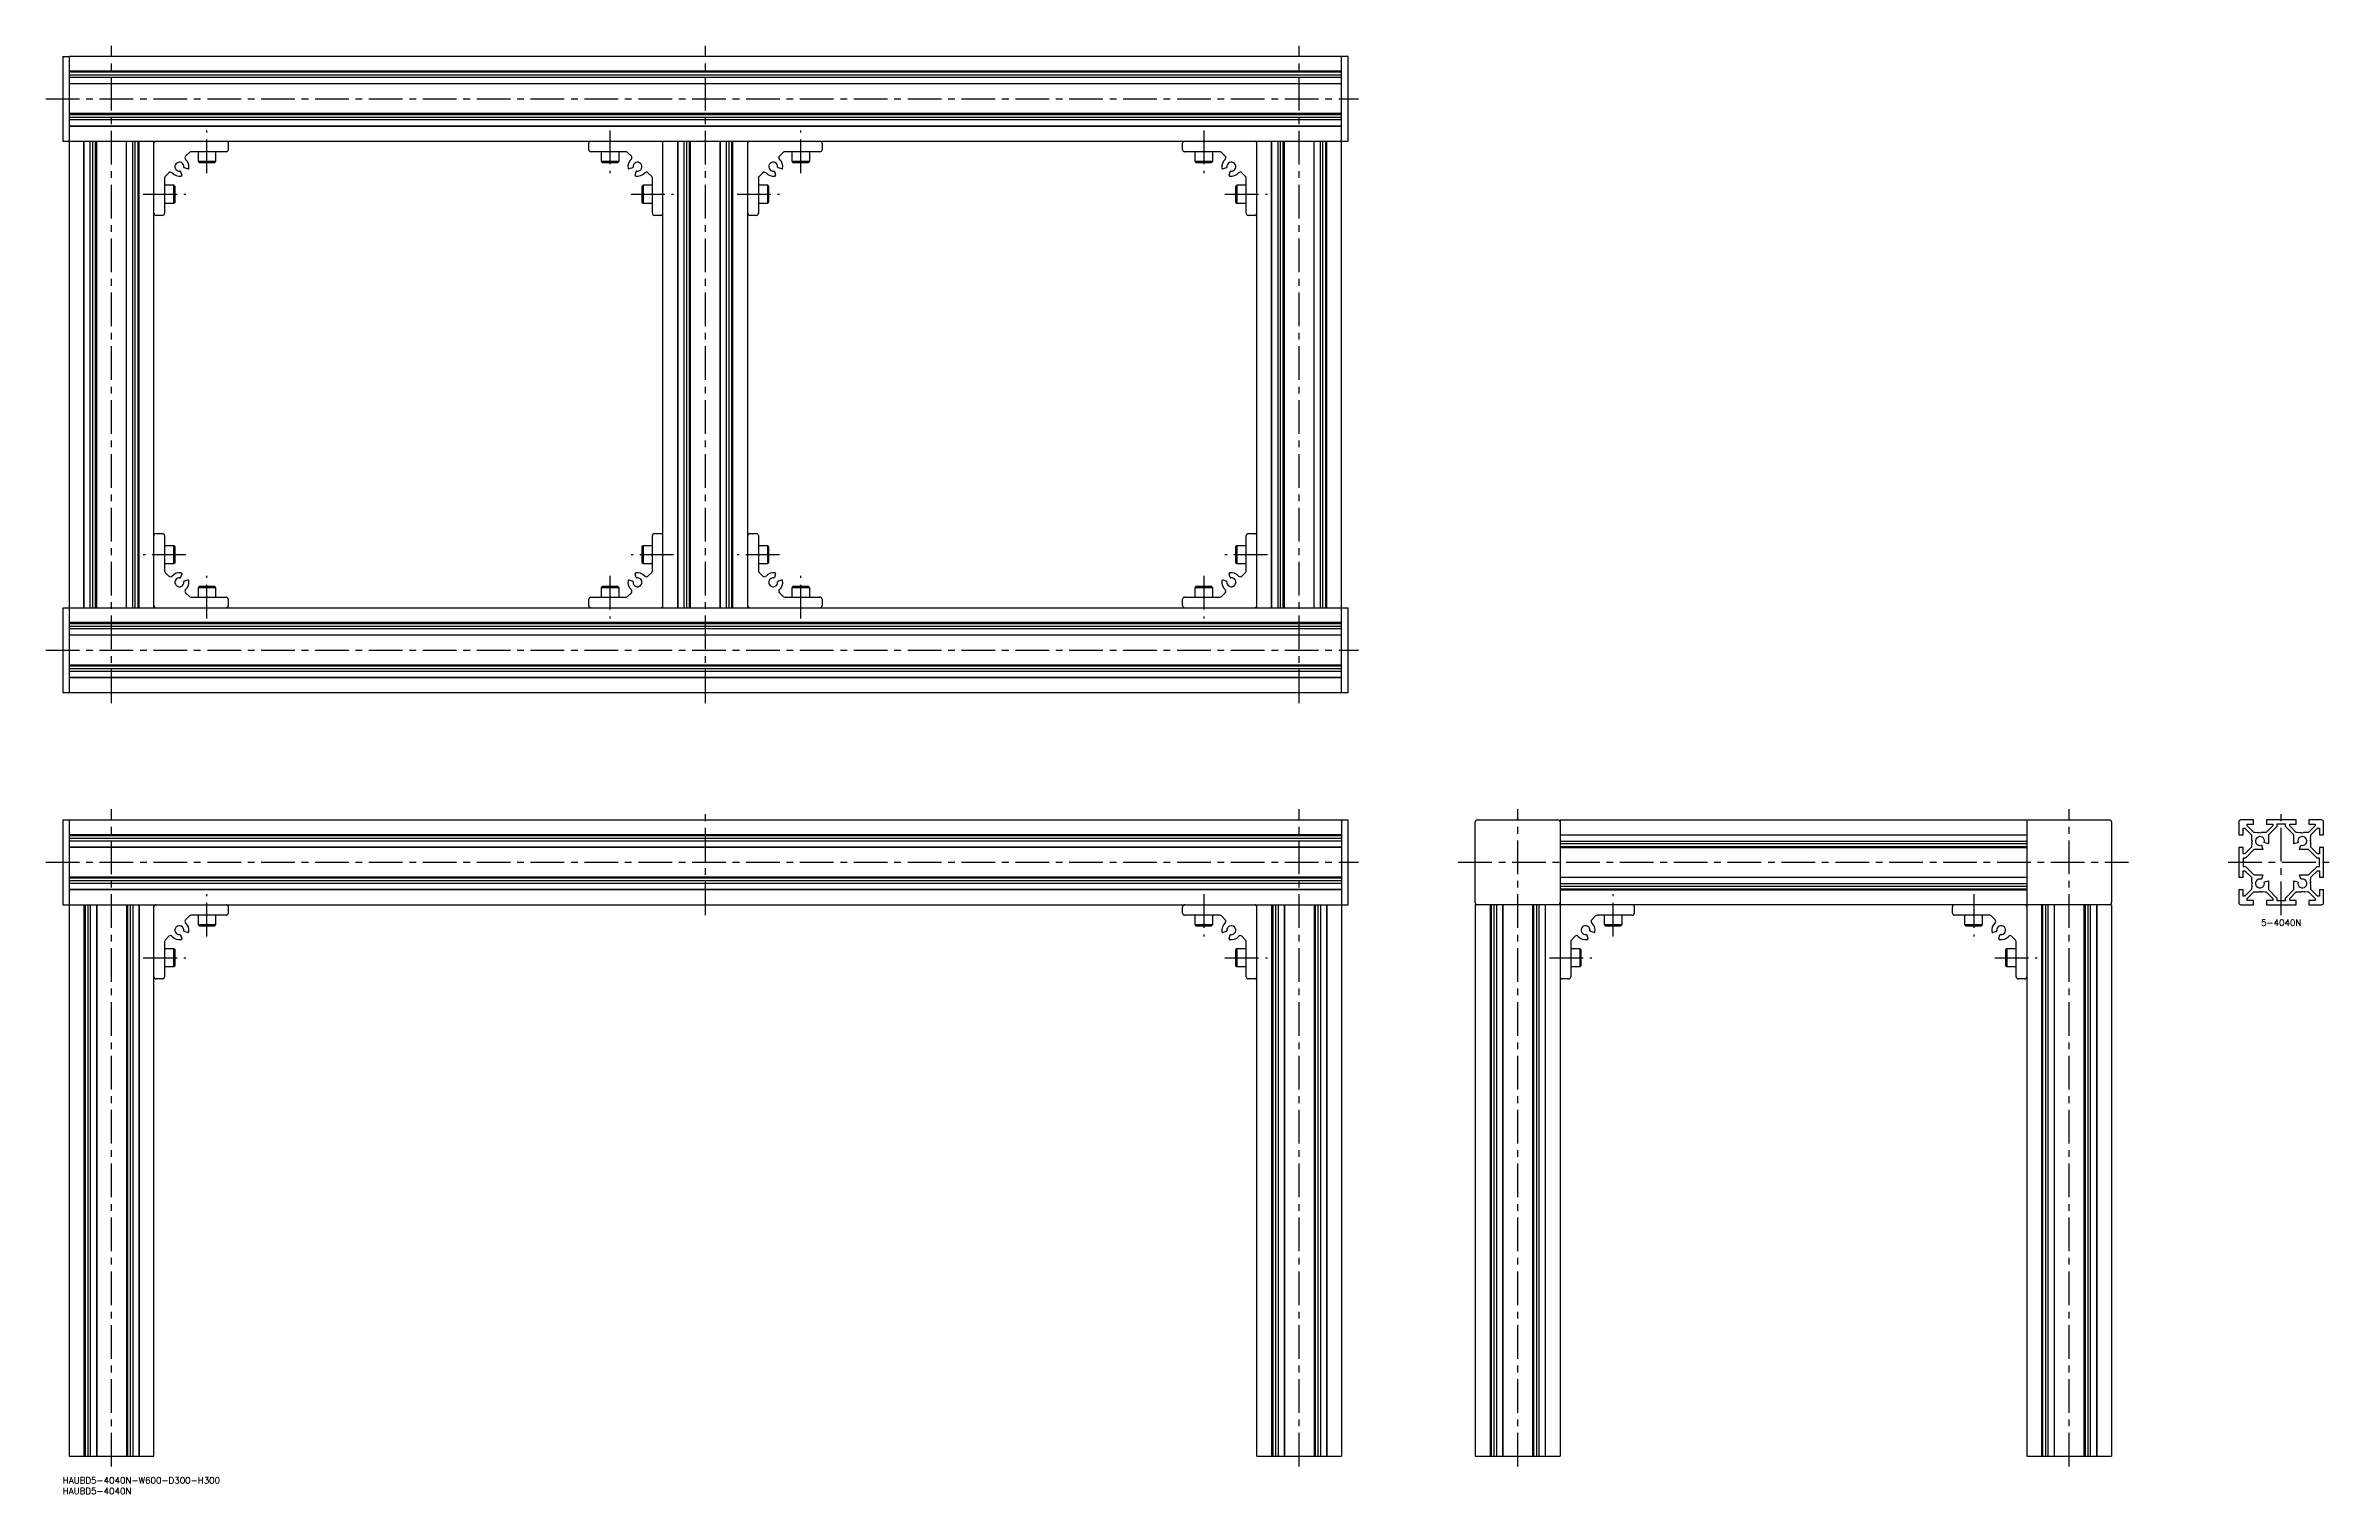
# Model space of a CAD drawing. Extents: x -8 to 1071, y -8 to 675.
import ezdxf

# ---------------------------------------------------------------- set-up
doc = ezdxf.new("R2010")
doc.units = 0
doc.header["$LTSCALE"] = 0.5
doc.linetypes.add('CENTER', pattern=[50.8, 31.75, -6.35, 6.35, -6.35])
for name, color, linetype in [('MSM_CENTER', 1, 'CENTER'), ('MSM_CONTINUOUS', 7, 'CONTINUOUS'), ('MSM_PART_NUMBER', 7, 'CONTINUOUS')]:
    doc.layers.add(name, color=color, linetype=linetype)
doc.styles.get("Standard").update_dxf_attribs({"font": 'txt.shx', "height": 3, "bigfont": 'bigfont.shx'})

# ---------------------------------------------------------------- blocks, each defined once
blk = doc.blocks.new('*U8')
at = {"layer": 'MSM_PART_NUMBER'}
blk.add_text('HAUBD5-4040N-W600-D300-H300', height=3, dxfattribs=at).set_placement((0, -3))
blk = doc.blocks.new('*U9')
at = {"layer": 'MSM_PART_NUMBER'}
blk.add_text('HAUBD5-4040N', height=3, dxfattribs=at).set_placement((0, -8))
blk = doc.blocks.new('*U10')
at = {"layer": 'MSM_PART_NUMBER'}
blk.add_text('5-4040N', height=3, dxfattribs=at).set_placement((1036.5, 260))

msp = doc.modelspace()

# ---------------------------------------------------------------- linework, layer by layer
at = {"layer": 'MSM_CENTER'}
for p, q in [((23, 365), (23, 675)), ((303, 365), (303, 675)), ((583, 365), (583, 675)), ((-8, 650), (611, 650)), ((68, 615), (68, 635)), ((258, 635), (258, 615)), ((348, 615), (348, 635)), ((538, 635), (538, 615)), ((38, 605), (58, 605)), ((268, 605), (288, 605)), ((318, 605), (338, 605)), ((548, 605), (568, 605)), ((58, 435), (38, 435)), ((288, 435), (268, 435)), ((338, 435), (318, 435)), ((568, 435), (548, 435)), ((68, 405), (68, 425)), ((258, 425), (258, 405)), ((348, 405), (348, 425)), ((538, 425), (538, 405)), ((-8, 390), (611, 390)), ((23, 5), (23, 315)), ((303, 265), (303, 315)), ((583, 5), (583, 315)), ((686, 5), (686, 315)), ((946, 5), (946, 315)), ((1046, 265), (1046, 315)), ((-8, 290), (611, 290)), ((658, 290), (974, 290)), ((1021, 290), (1071, 290)), ((68, 255), (68, 275)), ((538, 275), (538, 255)), ((731, 255), (731, 275)), ((901, 275), (901, 255)), ((38, 245), (58, 245)), ((548, 245), (568, 245)), ((701, 245), (721, 245)), ((911, 245), (931, 245))]:
    msp.add_line(p, q, dxfattribs=at)
at = {"layer": 'MSM_CONTINUOUS'}
for p, q in [((0, 670), (3, 670)), ((0, 670), (0, 630)), ((3, 670), (3, 370)), ((606, 670), (3, 670)), ((603, 370), (603, 670)), ((606, 630), (606, 670)), ((603, 663), (3, 663)), ((603, 662.9), (3, 662.9)), ((603, 662.5), (3, 662.5)), ((603, 661.2), (3, 661.2)), ((603, 660), (3, 660)), ((603, 657.1), (3, 657.1)), ((603, 657), (3, 657)), ((603, 643), (3, 643)), ((603, 642.9), (3, 642.9)), ((603, 642.5), (3, 642.5)), ((603, 641.2), (3, 641.2)), ((603, 640), (3, 640)), ((603, 637.1), (3, 637.1)), ((603, 637), (3, 637)), ((0, 630), (606, 630)), ((10, 410), (10, 630)), ((10.1, 410), (10.1, 630)), ((13, 410), (13, 630)), ((14.2, 410), (14.2, 630)), ((15.5, 410), (15.5, 630)), ((15.9, 410), (15.9, 630)), ((16, 410), (16, 630)), ((30, 410), (30, 630)), ((30.1, 410), (30.1, 630)), ((33, 410), (33, 630)), ((34.2, 410), (34.2, 630)), ((35.5, 410), (35.5, 630)), ((35.9, 410), (35.9, 630)), ((36, 410), (36, 630)), ((43, 410), (43, 630)), ((78, 629), (78, 626)), ((248, 626), (248, 629)), ((283, 410), (283, 630)), ((290, 410), (290, 630)), ((290.1, 410), (290.1, 630)), ((293, 410), (293, 630)), ((294.2, 410), (294.2, 630)), ((295.5, 410), (295.5, 630)), ((295.9, 410), (295.9, 630)), ((296, 410), (296, 630)), ((310, 410), (310, 630)), ((310.1, 410), (310.1, 630)), ((313, 410), (313, 630)), ((314.2, 410), (314.2, 630)), ((315.5, 410), (315.5, 630)), ((315.9, 410), (315.9, 630)), ((316, 410), (316, 630)), ((323, 410), (323, 630)), ((358, 629), (358, 626)), ((528, 626), (528, 629)), ((563, 410), (563, 630)), ((570, 410), (570, 630)), ((570.1, 410), (570.1, 630)), ((573, 410), (573, 630)), ((574.2, 410), (574.2, 630)), ((575.5, 410), (575.5, 630)), ((575.9, 410), (575.9, 630)), ((576, 410), (576, 630)), ((590, 410), (590, 630)), ((590.1, 410), (590.1, 630)), ((593, 410), (593, 630)), ((594.2, 410), (594.2, 630)), ((595.5, 410), (595.5, 630)), ((595.9, 410), (595.9, 630)), ((596, 410), (596, 630)), ((50.1, 615.1), (48.3, 613.3)), ((55.6, 615.7), (56.1, 614)), ((59, 616.9), (57.3, 617.4)), ((59.7, 624.7), (57.9, 622.9)), ((77, 625), (60.4, 625)), ((63.8, 625), (63.8, 620.6)), ((63.8, 620.6), (64.3, 620)), ((63.8, 620.6), (72.2, 620.6)), ((64.3, 620), (71.7, 620)), ((71.7, 620), (72.2, 620.6)), ((72.2, 620.6), (72.2, 625)), ((265.6, 625), (249, 625)), ((253.8, 625), (253.8, 620.6)), ((253.8, 620.6), (254.3, 620)), ((253.8, 620.6), (262.3, 620.6)), ((254.3, 620), (261.7, 620)), ((261.7, 620), (262.3, 620.6)), ((262.3, 620.6), (262.3, 625)), ((268.1, 622.9), (266.3, 624.7)), ((268.7, 617.4), (267, 616.9)), ((269.9, 614), (270.4, 615.7)), ((277.7, 613.3), (275.9, 615.1)), ((330.1, 615.1), (328.3, 613.3)), ((335.6, 615.7), (336.1, 614)), ((339, 616.9), (337.3, 617.4)), ((339.7, 624.7), (337.9, 622.9)), ((357, 625), (340.4, 625)), ((343.8, 625), (343.8, 620.6)), ((343.8, 620.6), (344.3, 620)), ((343.8, 620.6), (352.3, 620.6)), ((344.3, 620), (351.7, 620)), ((351.7, 620), (352.3, 620.6)), ((352.3, 620.6), (352.3, 625)), ((545.6, 625), (529, 625)), ((533.8, 625), (533.8, 620.6)), ((533.8, 620.6), (534.3, 620)), ((533.8, 620.6), (542.2, 620.6)), ((534.3, 620), (541.7, 620)), ((541.7, 620), (542.2, 620.6)), ((542.2, 620.6), (542.2, 625)), ((548.1, 622.9), (546.3, 624.7)), ((548.7, 617.4), (547, 616.9)), ((549.9, 614), (550.4, 615.7)), ((557.7, 613.3), (555.9, 615.1)), ((48, 612.6), (48, 596)), ((52.4, 609.2), (48, 609.2)), ((53, 608.7), (52.4, 609.2)), ((52.4, 600.8), (52.4, 609.2)), ((53, 601.3), (53, 608.7)), ((273.6, 609.2), (273, 608.7)), ((273, 608.7), (273, 601.3)), ((278, 609.2), (273.6, 609.2)), ((273.6, 609.2), (273.6, 600.8)), ((278, 596), (278, 612.6)), ((328, 612.6), (328, 596)), ((332.4, 609.2), (328, 609.2)), ((333, 608.7), (332.4, 609.2)), ((332.4, 600.8), (332.4, 609.2)), ((333, 601.3), (333, 608.7)), ((553.6, 609.2), (553, 608.7)), ((553, 608.7), (553, 601.3)), ((558, 609.2), (553.6, 609.2)), ((553.6, 609.2), (553.6, 600.8)), ((558, 596), (558, 612.6)), ((47, 595), (44, 595)), ((48, 600.8), (52.4, 600.8)), ((52.4, 600.8), (53, 601.3)), ((273, 601.3), (273.6, 600.8)), ((273.6, 600.8), (278, 600.8)), ((282, 595), (279, 595)), ((327, 595), (324, 595)), ((328, 600.8), (332.4, 600.8)), ((332.4, 600.8), (333, 601.3)), ((553, 601.3), (553.6, 600.8)), ((553.6, 600.8), (558, 600.8)), ((562, 595), (559, 595)), ((44, 445), (47, 445)), ((48, 444), (48, 427.4)), ((278, 427.4), (278, 444)), ((279, 445), (282, 445)), ((324, 445), (327, 445)), ((328, 444), (328, 427.4)), ((558, 427.4), (558, 444)), ((559, 445), (562, 445)), ((52.4, 439.2), (48, 439.2)), ((53, 438.7), (52.4, 439.2)), ((52.4, 430.8), (52.4, 439.2)), ((53, 431.3), (53, 438.7)), ((273.6, 439.2), (273, 438.7)), ((273, 438.7), (273, 431.3)), ((278, 439.2), (273.6, 439.2)), ((273.6, 439.2), (273.6, 430.8)), ((332.4, 439.2), (328, 439.2)), ((333, 438.7), (332.4, 439.2)), ((332.4, 430.8), (332.4, 439.2)), ((333, 431.3), (333, 438.7)), ((553.6, 439.2), (553, 438.7)), ((553, 438.7), (553, 431.3)), ((558, 439.2), (553.6, 439.2)), ((553.6, 439.2), (553.6, 430.8)), ((48, 430.8), (52.4, 430.8)), ((48.3, 426.7), (50.1, 424.9)), ((52.4, 430.8), (53, 431.3)), ((56.1, 426), (55.6, 424.3)), ((57.3, 422.6), (59, 423.1)), ((267, 423.1), (268.7, 422.6)), ((270.4, 424.3), (269.9, 426)), ((273, 431.3), (273.6, 430.8)), ((273.6, 430.8), (278, 430.8)), ((275.9, 424.9), (277.7, 426.7)), ((328, 430.8), (332.4, 430.8)), ((328.3, 426.7), (330.1, 424.9)), ((332.4, 430.8), (333, 431.3)), ((336.1, 426), (335.6, 424.3)), ((337.3, 422.6), (339, 423.1)), ((547, 423.1), (548.7, 422.6)), ((550.4, 424.3), (549.9, 426)), ((553, 431.3), (553.6, 430.8)), ((553.6, 430.8), (558, 430.8)), ((555.9, 424.9), (557.7, 426.7)), ((57.9, 417.1), (59.7, 415.3)), ((60.4, 415), (77, 415)), ((64.3, 420), (63.8, 419.4)), ((63.8, 419.4), (63.8, 415)), ((72.2, 419.4), (63.8, 419.4)), ((71.7, 420), (64.3, 420)), ((72.2, 419.4), (71.7, 420)), ((72.2, 415), (72.2, 419.4)), ((78, 414), (78, 411)), ((248, 411), (248, 414)), ((249, 415), (265.6, 415)), ((254.3, 420), (253.8, 419.4)), ((253.8, 419.4), (253.8, 415)), ((262.3, 419.4), (253.8, 419.4)), ((261.7, 420), (254.3, 420)), ((262.3, 419.4), (261.7, 420)), ((262.3, 415), (262.3, 419.4)), ((266.3, 415.3), (268.1, 417.1)), ((337.9, 417.1), (339.7, 415.3)), ((340.4, 415), (357, 415)), ((344.3, 420), (343.8, 419.4)), ((343.8, 419.4), (343.8, 415)), ((352.3, 419.4), (343.8, 419.4)), ((351.7, 420), (344.3, 420)), ((352.3, 419.4), (351.7, 420)), ((352.3, 415), (352.3, 419.4)), ((358, 414), (358, 411)), ((528, 411), (528, 414)), ((529, 415), (545.6, 415)), ((534.3, 420), (533.8, 419.4)), ((533.8, 419.4), (533.8, 415)), ((542.2, 419.4), (533.8, 419.4)), ((541.7, 420), (534.3, 420)), ((542.2, 419.4), (541.7, 420)), ((542.2, 415), (542.2, 419.4)), ((546.3, 415.3), (548.1, 417.1)), ((0, 410), (606, 410)), ((0, 410), (0, 370)), ((603, 403), (3, 403)), ((603, 402.9), (3, 402.9)), ((603, 402.5), (3, 402.5)), ((603, 401.2), (3, 401.2)), ((603, 400), (3, 400)), ((606, 370), (606, 410)), ((603, 397.1), (3, 397.1)), ((603, 397), (3, 397)), ((603, 383), (3, 383)), ((603, 382.9), (3, 382.9)), ((603, 382.5), (3, 382.5)), ((603, 381.2), (3, 381.2)), ((603, 380), (3, 380)), ((0, 370), (606, 370)), ((603, 377.1), (3, 377.1)), ((603, 377), (3, 377)), ((0, 310), (606, 310)), ((0, 310), (0, 270)), ((3, 310), (3, 10)), ((603, 303), (3, 303)), ((603, 302.9), (3, 302.9)), ((603, 302.5), (3, 302.5)), ((603, 310), (603, 10)), ((606, 270), (606, 310)), ((666, 271), (666, 309)), ((667, 310), (705, 310)), ((706, 310), (706, 10)), ((706, 310), (926, 310)), ((706, 303), (926, 303)), ((706, 302.9), (926, 302.9)), ((926, 310), (926, 10)), ((927, 310), (965, 310)), ((966, 309), (966, 271)), ((1026, 309), (1026, 303)), ((1026, 303), (1028, 303)), ((1033, 310), (1027, 310)), ((1028, 303), (1028, 306)), ((1028, 306), (1028.9, 306)), ((1028.9, 306), (1032, 302.9)), ((1030, 308), (1033, 308)), ((1030, 307.1), (1030, 308)), ((1033.1, 304), (1030, 307.1)), ((1032, 302.9), (1032, 300.7)), ((1033, 308), (1033, 310)), ((1033.5, 304), (1033.1, 304)), ((1034.8, 303.8), (1033.5, 304)), ((1035.1, 303.9), (1034.8, 303.8)), ((1036, 303.7), (1035.6, 303.9)), ((1036.4, 303.9), (1036, 303.7)), ((1038.9, 304), (1036.7, 304)), ((1042, 307.1), (1038.9, 304)), ((1053, 310), (1039, 310)), ((1039, 310), (1039, 308)), ((1039, 308), (1042, 308)), ((1044, 306.9), (1040, 302.9)), ((1040, 302.9), (1040, 298.7)), ((1042, 308), (1042, 307.1)), ((1044, 308), (1044, 306.9)), ((1048, 308), (1044, 308)), ((1048, 306.9), (1048, 308)), ((1052, 302.9), (1048, 306.9)), ((1050, 308), (1053, 308)), ((1050, 307.1), (1050, 308)), ((1053.1, 304), (1050, 307.1)), ((1052, 298.7), (1052, 302.9)), ((1053, 308), (1053, 310)), ((1053.5, 304), (1053.1, 304)), ((1054.8, 303.8), (1053.5, 304)), ((1055.1, 303.9), (1054.8, 303.8)), ((1056, 303.7), (1055.6, 303.9)), ((1056.4, 303.9), (1056, 303.7)), ((1058.9, 304), (1056.7, 304)), ((1062, 307.1), (1058.9, 304)), ((1065, 310), (1059, 310)), ((1059, 310), (1059, 308)), ((1059, 308), (1062, 308)), ((1059.8, 301.2), (1060, 302.5)), ((1060, 302.9), (1063.1, 306)), ((1060, 302.5), (1060, 302.9)), ((1062, 308), (1062, 307.1)), ((1063.1, 306), (1064, 306)), ((1064, 306), (1064, 303)), ((1064, 303), (1066, 303)), ((1066, 303), (1066, 309)), ((603, 301.2), (3, 301.2)), ((603, 300), (3, 300)), ((603, 297.1), (3, 297.1)), ((603, 297), (3, 297)), ((706, 300), (926, 300)), ((706, 298.8), (926, 298.8)), ((706, 297.5), (926, 297.5)), ((706, 297.1), (926, 297.1)), ((706, 297), (926, 297)), ((1028, 297), (1026, 297)), ((1026, 297), (1026, 283)), ((1028, 294), (1028, 297)), ((1028.9, 294), (1028, 294)), ((1029.1, 292), (1028, 292)), ((1028, 292), (1028, 288)), ((1032, 297.1), (1028.9, 294)), ((1033.1, 296), (1029.1, 292)), ((1032.2, 298.8), (1032, 297.5)), ((1032, 297.5), (1032, 297.1)), ((1032.1, 300.4), (1032.3, 300)), ((1032.3, 300), (1032.1, 299.6)), ((1032.1, 299.1), (1032.2, 298.8)), ((1037.3, 296), (1033.1, 296)), ((1036.7, 298), (1037.3, 296)), ((1040, 298.7), (1038, 299.3)), ((1054, 299.3), (1052, 298.7)), ((1054.7, 296), (1055.3, 298)), ((1058.9, 296), (1054.7, 296)), ((1062.9, 292), (1058.9, 296)), ((1059.7, 300), (1059.9, 300.4)), ((1059.9, 299.6), (1059.7, 300)), ((1059.9, 300.9), (1059.8, 301.2)), ((1060, 297.1), (1060, 299.3)), ((1063.1, 294), (1060, 297.1)), ((1064, 292), (1062.9, 292)), ((1064, 294), (1063.1, 294)), ((1066, 297), (1064, 297)), ((1064, 297), (1064, 294)), ((1064, 288), (1064, 292)), ((1066, 283), (1066, 297)), ((603, 283), (3, 283)), ((603, 282.9), (3, 282.9)), ((603, 282.5), (3, 282.5)), ((603, 281.2), (3, 281.2)), ((706, 283), (926, 283)), ((706, 282.9), (926, 282.9)), ((1026, 283), (1028, 283)), ((1028, 288), (1029.1, 288)), ((1028, 283), (1028, 286)), ((1028, 286), (1028.9, 286)), ((1028.9, 286), (1032, 282.9)), ((1029.1, 288), (1033.1, 284)), ((1032, 282.9), (1032, 280.7)), ((1033.1, 284), (1037.3, 284)), ((1037.3, 284), (1036.7, 282)), ((1038, 280.7), (1040, 281.3)), ((1040, 281.3), (1040, 277.1)), ((1052, 281.3), (1054, 280.7)), ((1052, 277.1), (1052, 281.3)), ((1054.7, 284), (1058.9, 284)), ((1055.3, 282), (1054.7, 284)), ((1058.9, 284), (1062.9, 288)), ((1059.8, 281.2), (1060, 282.5)), ((1059.9, 280.9), (1059.8, 281.2)), ((1060, 282.9), (1063.1, 286)), ((1060, 282.5), (1060, 282.9)), ((1062.9, 288), (1064, 288)), ((1063.1, 286), (1064, 286)), ((1064, 286), (1064, 283)), ((1064, 283), (1066, 283)), ((0, 270), (606, 270)), ((603, 280), (3, 280)), ((603, 277.1), (3, 277.1)), ((603, 277), (3, 277)), ((10, 270), (10, 10)), ((10.1, 270), (10.1, 10)), ((10.5, 270), (10.5, 10)), ((11.8, 270), (11.8, 10)), ((13, 270), (13, 10)), ((15.9, 270), (15.9, 10)), ((16, 270), (16, 10)), ((30, 270), (30, 10)), ((30.1, 270), (30.1, 10)), ((30.5, 270), (30.5, 10)), ((31.8, 270), (31.8, 10)), ((33, 270), (33, 10)), ((35.9, 270), (35.9, 10)), ((36, 270), (36, 10)), ((43, 10), (43, 270)), ((563, 10), (563, 270)), ((570, 270), (570, 10)), ((570.1, 270), (570.1, 10)), ((570.5, 270), (570.5, 10)), ((571.8, 270), (571.8, 10)), ((573, 270), (573, 10)), ((575.9, 270), (575.9, 10)), ((576, 270), (576, 10)), ((590, 270), (590, 10)), ((590.1, 270), (590.1, 10)), ((590.5, 270), (590.5, 10)), ((591.8, 270), (591.8, 10)), ((593, 270), (593, 10)), ((595.9, 270), (595.9, 10)), ((596, 270), (596, 10)), ((966, 270), (666, 270)), ((666, 270), (666, 10)), ((673, 270), (673, 10)), ((673.1, 270), (673.1, 10)), ((673.5, 270), (673.5, 10)), ((674.8, 270), (674.8, 10)), ((676, 270), (676, 10)), ((678.9, 270), (678.9, 10)), ((679, 270), (679, 10)), ((693, 270), (693, 10)), ((693.1, 270), (693.1, 10)), ((693.5, 270), (693.5, 10)), ((694.8, 270), (694.8, 10)), ((696, 270), (696, 10)), ((698.9, 270), (698.9, 10)), ((699, 270), (699, 10)), ((706, 280), (926, 280)), ((706, 278.8), (926, 278.8)), ((706, 277.5), (926, 277.5)), ((706, 277.1), (926, 277.1)), ((706, 277), (926, 277)), ((933, 270), (933, 10)), ((933.1, 270), (933.1, 10)), ((933.5, 270), (933.5, 10)), ((934.8, 270), (934.8, 10)), ((936, 270), (936, 10)), ((938.9, 270), (938.9, 10)), ((939, 270), (939, 10)), ((953, 270), (953, 10)), ((953.1, 270), (953.1, 10)), ((953.5, 270), (953.5, 10)), ((954.8, 270), (954.8, 10)), ((956, 270), (956, 10)), ((958.9, 270), (958.9, 10)), ((959, 270), (959, 10)), ((966, 270), (966, 10)), ((1028, 277), (1026, 277)), ((1026, 277), (1026, 271)), ((1027, 270), (1033, 270)), ((1028, 274), (1028, 277)), ((1028.9, 274), (1028, 274)), ((1032, 277.1), (1028.9, 274)), ((1030, 272.9), (1033.1, 276)), ((1030, 272), (1030, 272.9)), ((1033, 272), (1030, 272)), ((1032.2, 278.8), (1032, 277.5)), ((1032, 277.5), (1032, 277.1)), ((1032.1, 280.4), (1032.3, 280)), ((1032.3, 280), (1032.1, 279.6)), ((1032.1, 279.1), (1032.2, 278.8)), ((1033, 270), (1033, 272)), ((1033.1, 276), (1035.3, 276)), ((1035.6, 276.1), (1036, 276.3)), ((1036, 276.3), (1036.4, 276.1)), ((1036.9, 276.1), (1037.2, 276.2)), ((1037.2, 276.2), (1038.5, 276)), ((1038.5, 276), (1038.9, 276)), ((1038.9, 276), (1042, 272.9)), ((1042, 272), (1039, 272)), ((1039, 272), (1039, 270)), ((1039, 270), (1053, 270)), ((1040, 277.1), (1044, 273.1)), ((1042, 272.9), (1042, 272)), ((1044, 273.1), (1044, 272)), ((1044, 272), (1048, 272)), ((1048, 273.1), (1052, 277.1)), ((1048, 272), (1048, 273.1)), ((1050, 272.9), (1053.1, 276)), ((1050, 272), (1050, 272.9)), ((1053, 272), (1050, 272)), ((1053, 270), (1053, 272)), ((1053.1, 276), (1055.3, 276)), ((1055.6, 276.1), (1056, 276.3)), ((1056, 276.3), (1056.4, 276.1)), ((1056.9, 276.1), (1057.2, 276.2)), ((1057.2, 276.2), (1058.5, 276)), ((1058.5, 276), (1058.9, 276)), ((1058.9, 276), (1062, 272.9)), ((1062, 272), (1059, 272)), ((1059, 272), (1059, 270)), ((1059, 270), (1065, 270)), ((1059.7, 280), (1059.9, 280.4)), ((1059.9, 279.6), (1059.7, 280)), ((1060, 277.1), (1060, 279.3)), ((1063.1, 274), (1060, 277.1)), ((1062, 272.9), (1062, 272)), ((1064, 274), (1063.1, 274)), ((1066, 277), (1064, 277)), ((1064, 277), (1064, 274)), ((1066, 271), (1066, 277)), ((59.7, 264.7), (57.9, 262.9)), ((77, 265), (60.4, 265)), ((63.8, 265), (63.8, 260.6)), ((63.8, 260.6), (64.3, 260)), ((63.8, 260.6), (72.2, 260.6)), ((64.3, 260), (71.7, 260)), ((71.7, 260), (72.2, 260.6)), ((72.2, 260.6), (72.2, 265)), ((78, 269), (78, 266)), ((528, 266), (528, 269)), ((545.6, 265), (529, 265)), ((533.8, 265), (533.8, 260.6)), ((533.8, 260.6), (534.3, 260)), ((533.8, 260.6), (542.2, 260.6)), ((534.3, 260), (541.7, 260)), ((541.7, 260), (542.2, 260.6)), ((542.2, 260.6), (542.2, 265)), ((548.1, 262.9), (546.3, 264.7)), ((722.7, 264.7), (720.9, 262.9)), ((740, 265), (723.4, 265)), ((726.8, 265), (726.8, 260.6)), ((726.8, 260.6), (727.3, 260)), ((726.8, 260.6), (735.2, 260.6)), ((727.3, 260), (734.7, 260)), ((734.7, 260), (735.2, 260.6)), ((735.2, 260.6), (735.2, 265)), ((741, 269), (741, 266)), ((891, 266), (891, 269)), ((908.6, 265), (892, 265)), ((896.7, 265), (896.7, 260.6)), ((896.7, 260.6), (897.3, 260)), ((896.7, 260.6), (905.2, 260.6)), ((897.3, 260), (904.7, 260)), ((904.7, 260), (905.2, 260.6)), ((905.2, 260.6), (905.2, 265)), ((911.1, 262.9), (909.3, 264.7)), ((48, 252.6), (48, 236)), ((52.4, 249.2), (48, 249.2)), ((50.1, 255.1), (48.3, 253.3)), ((53, 248.7), (52.4, 249.2)), ((52.4, 240.8), (52.4, 249.2)), ((53, 241.3), (53, 248.7)), ((55.6, 255.7), (56.1, 254)), ((59, 256.9), (57.3, 257.4)), ((548.7, 257.4), (547, 256.9)), ((549.9, 254), (550.4, 255.7)), ((553.6, 249.2), (553, 248.7)), ((553, 248.7), (553, 241.3)), ((558, 249.2), (553.6, 249.2)), ((553.6, 249.2), (553.6, 240.8)), ((557.7, 253.3), (555.9, 255.1)), ((558, 236), (558, 252.6)), ((711, 252.6), (711, 236)), ((715.4, 249.2), (711, 249.2)), ((713.1, 255.1), (711.3, 253.3)), ((716, 248.7), (715.4, 249.2)), ((715.4, 240.8), (715.4, 249.2)), ((716, 241.3), (716, 248.7)), ((718.6, 255.7), (719.1, 254)), ((722, 256.9), (720.3, 257.4)), ((911.7, 257.4), (910, 256.9)), ((912.9, 254), (913.4, 255.7)), ((916.6, 249.2), (916, 248.7)), ((916, 248.7), (916, 241.3)), ((921, 249.2), (916.6, 249.2)), ((916.6, 249.2), (916.6, 240.8)), ((920.7, 253.3), (918.9, 255.1)), ((921, 236), (921, 252.6)), ((48, 240.8), (52.4, 240.8)), ((52.4, 240.8), (53, 241.3)), ((553, 241.3), (553.6, 240.8)), ((553.6, 240.8), (558, 240.8)), ((711, 240.8), (715.4, 240.8)), ((715.4, 240.8), (716, 241.3)), ((916, 241.3), (916.6, 240.8)), ((916.6, 240.8), (921, 240.8)), ((47, 235), (44, 235)), ((562, 235), (559, 235)), ((710, 235), (707, 235)), ((925, 235), (922, 235)), ((3, 10), (43, 10)), ((563, 10), (603, 10)), ((666, 10), (706, 10)), ((926, 10), (966, 10))]:
    msp.add_line(p, q, dxfattribs=at)
for centre, radius, start, end in [((44, 629), 1, 90, 180), ((77, 629), 1, 0, 90), ((77, 626), 1, 270, 0), ((249, 629), 1, 90, 180), ((249, 626), 1, 180, 270), ((282, 629), 1, 0, 90), ((324, 629), 1, 90, 180), ((357, 629), 1, 0, 90), ((357, 626), 1, 270, 0), ((529, 629), 1, 90, 180), ((529, 626), 1, 180, 270), ((562, 629), 1, 0, 90), ((50.8, 614.4), 1, 40.6809, 135), ((55, 618), 4.5, 220.6809, 280.904), ((55, 618), 2.1, 352.1808, 277.8192), ((55.3, 615.6), 0.3, 15, 97.8192), ((57.4, 617.7), 0.3, 172.1808, 255), ((58.6, 622.2), 1, 135, 229.3191), ((55, 618), 4.5, 349.096, 49.3191), ((59.1, 617.2), 0.3, 255, 349.0961), ((60.4, 624), 1, 90, 135), ((265.6, 624), 1, 45, 90), ((271, 618), 4.5, 130.6809, 190.904), ((266.9, 617.2), 0.3, 190.904, 285), ((267.4, 622.2), 1, 310.6809, 45), ((268.6, 617.7), 0.3, 285, 7.8192), ((271, 618), 2.1, 262.1808, 187.8192), ((271, 618), 4.5, 259.096, 319.3191), ((270.7, 615.6), 0.3, 82.1808, 165), ((275.2, 614.4), 1, 45, 139.3191), ((330.8, 614.4), 1, 40.6809, 135), ((335, 618), 4.5, 220.6809, 280.904), ((335, 618), 2.1, 352.1808, 277.8192), ((335.3, 615.6), 0.3, 15, 97.8192), ((337.4, 617.7), 0.3, 172.1808, 255), ((338.6, 622.2), 1, 135, 229.3191), ((335, 618), 4.5, 349.096, 49.3191), ((339.1, 617.2), 0.3, 255, 349.0961), ((340.4, 624), 1, 90, 135), ((545.6, 624), 1, 45, 90), ((551, 618), 4.5, 130.6809, 190.904), ((546.9, 617.2), 0.3, 190.904, 285), ((547.4, 622.2), 1, 310.6809, 45), ((548.6, 617.7), 0.3, 285, 7.8192), ((551, 618), 2.1, 262.1808, 187.8192), ((551, 618), 4.5, 259.096, 319.3191), ((550.7, 615.6), 0.3, 82.1808, 165), ((555.2, 614.4), 1, 45, 139.3191), ((49, 612.6), 1, 135, 180), ((55.8, 613.9), 0.3, 280.904, 15), ((270.2, 613.9), 0.3, 165, 259.0961), ((277, 612.6), 1, 0, 45), ((329, 612.6), 1, 135, 180), ((335.8, 613.9), 0.3, 280.904, 15), ((550.2, 613.9), 0.3, 165, 259.0961), ((557, 612.6), 1, 0, 45), ((44, 596), 1, 180, 270), ((47, 596), 1, 270, 0), ((279, 596), 1, 180, 270), ((282, 596), 1, 270, 0), ((324, 596), 1, 180, 270), ((327, 596), 1, 270, 0), ((559, 596), 1, 180, 270), ((562, 596), 1, 270, 0), ((44, 444), 1, 90, 180), ((47, 444), 1, 0, 90), ((279, 444), 1, 90, 180), ((282, 444), 1, 0, 90), ((324, 444), 1, 90, 180), ((327, 444), 1, 0, 90), ((559, 444), 1, 90, 180), ((562, 444), 1, 0, 90), ((49, 427.4), 1, 180, 225), ((50.8, 425.6), 1, 225, 319.3191), ((55, 422), 4.5, 79.096, 139.3191), ((55, 422), 2.1, 82.1808, 7.8192), ((55.3, 424.4), 0.3, 262.1808, 345), ((55.8, 426.1), 0.3, 345, 79.0961), ((57.4, 422.3), 0.3, 105, 187.8192), ((55, 422), 4.5, 310.6809, 10.904), ((59.1, 422.8), 0.3, 10.904, 105), ((271, 422), 4.5, 169.096, 229.3191), ((266.9, 422.8), 0.3, 75, 169.0961), ((268.6, 422.3), 0.3, 352.1808, 75), ((271, 422), 2.1, 172.1808, 97.8192), ((270.2, 426.1), 0.3, 100.904, 195), ((271, 422), 4.5, 40.6809, 100.904), ((270.7, 424.4), 0.3, 195, 277.8192), ((275.2, 425.6), 1, 220.6809, 315), ((277, 427.4), 1, 315, 0), ((329, 427.4), 1, 180, 225), ((330.8, 425.6), 1, 225, 319.3191), ((335, 422), 4.5, 79.096, 139.3191), ((335, 422), 2.1, 82.1808, 7.8192), ((335.3, 424.4), 0.3, 262.1808, 345), ((335.8, 426.1), 0.3, 345, 79.0961), ((337.4, 422.3), 0.3, 105, 187.8192), ((335, 422), 4.5, 310.6809, 10.904), ((339.1, 422.8), 0.3, 10.904, 105), ((551, 422), 4.5, 169.096, 229.3191), ((546.9, 422.8), 0.3, 75, 169.0961), ((548.6, 422.3), 0.3, 352.1808, 75), ((551, 422), 2.1, 172.1808, 97.8192), ((550.2, 426.1), 0.3, 100.904, 195), ((551, 422), 4.5, 40.6809, 100.904), ((550.7, 424.4), 0.3, 195, 277.8192), ((555.2, 425.6), 1, 220.6809, 315), ((557, 427.4), 1, 315, 0), ((44, 411), 1, 180, 270), ((58.6, 417.8), 1, 130.6809, 225), ((60.4, 416), 1, 225, 270), ((77, 414), 1, 0, 90), ((77, 411), 1, 270, 0), ((249, 414), 1, 90, 180), ((249, 411), 1, 180, 270), ((265.6, 416), 1, 270, 315), ((267.4, 417.8), 1, 315, 49.3191), ((282, 411), 1, 270, 0), ((324, 411), 1, 180, 270), ((338.6, 417.8), 1, 130.6809, 225), ((340.4, 416), 1, 225, 270), ((357, 414), 1, 0, 90), ((357, 411), 1, 270, 0), ((529, 414), 1, 90, 180), ((529, 411), 1, 180, 270), ((545.6, 416), 1, 270, 315), ((547.4, 417.8), 1, 315, 49.3191), ((562, 411), 1, 270, 0), ((667, 309), 1, 90, 180), ((705, 309), 1, 0, 90), ((927, 309), 1, 90, 180), ((965, 309), 1, 0, 90), ((1027, 309), 1, 90, 180), ((1035.3, 303.5), 0.5, 60, 120), ((1036.7, 303.5), 0.5, 90, 120), ((1055.3, 303.5), 0.5, 60, 120), ((1056.7, 303.5), 0.5, 90, 120), ((1065, 309), 1, 0, 90), ((1032.5, 300.7), 0.5, 180, 210), ((1032.5, 299.3), 0.5, 150, 210), ((1036, 300), 2.1, 341.565, 288.435), ((1056, 300), 2.1, 251.565, 198.435), ((1059.5, 300.7), 0.5, 330, 30), ((1059.5, 299.3), 0.5, 0, 30), ((1032.5, 280.7), 0.5, 180, 210), ((1036, 280), 2.1, 71.565, 18.435), ((1056, 280), 2.1, 161.565, 108.435), ((1059.5, 280.7), 0.5, 330, 30), ((44, 269), 1, 90, 180), ((77, 269), 1, 0, 90), ((529, 269), 1, 90, 180), ((562, 269), 1, 0, 90), ((667, 271), 1, 180, 270), ((705, 271), 1, 270, 0), ((707, 269), 1, 90, 180), ((740, 269), 1, 0, 90), ((892, 269), 1, 90, 180), ((925, 269), 1, 0, 90), ((927, 271), 1, 180, 270), ((965, 271), 1, 270, 0), ((1027, 271), 1, 180, 270), ((1032.5, 279.3), 0.5, 150, 210), ((1035.3, 276.5), 0.5, 270, 300), ((1036.7, 276.5), 0.5, 240, 300), ((1055.3, 276.5), 0.5, 270, 300), ((1056.7, 276.5), 0.5, 240, 300), ((1059.5, 279.3), 0.5, 0, 30), ((1065, 271), 1, 270, 0), ((55, 258), 2.1, 352.1808, 277.8192), ((58.6, 262.2), 1, 135, 229.3191), ((55, 258), 4.5, 349.096, 49.3191), ((60.4, 264), 1, 90, 135), ((77, 266), 1, 270, 0), ((529, 266), 1, 180, 270), ((545.6, 264), 1, 45, 90), ((551, 258), 4.5, 130.6809, 190.904), ((547.4, 262.2), 1, 310.6809, 45), ((551, 258), 2.1, 262.1808, 187.8192), ((718, 258), 2.1, 352.1808, 277.8192), ((721.6, 262.2), 1, 135, 229.3191), ((718, 258), 4.5, 349.096, 49.3191), ((723.4, 264), 1, 90, 135), ((740, 266), 1, 270, 0), ((892, 266), 1, 180, 270), ((908.6, 264), 1, 45, 90), ((914, 258), 4.5, 130.6809, 190.904), ((910.4, 262.2), 1, 310.6809, 45), ((914, 258), 2.1, 262.1808, 187.8192), ((49, 252.6), 1, 135, 180), ((50.8, 254.4), 1, 40.6809, 135), ((55, 258), 4.5, 220.6809, 280.904), ((55.3, 255.6), 0.3, 15, 97.8192), ((55.8, 253.9), 0.3, 280.904, 15), ((57.4, 257.7), 0.3, 172.1808, 255), ((59.1, 257.2), 0.3, 255, 349.0961), ((546.9, 257.2), 0.3, 190.904, 285), ((548.6, 257.7), 0.3, 285, 7.8192), ((550.2, 253.9), 0.3, 165, 259.0961), ((551, 258), 4.5, 259.096, 319.3191), ((550.7, 255.6), 0.3, 82.1808, 165), ((555.2, 254.4), 1, 45, 139.3191), ((557, 252.6), 1, 0, 45), ((712, 252.6), 1, 135, 180), ((713.8, 254.4), 1, 40.6809, 135), ((718, 258), 4.5, 220.6809, 280.904), ((718.3, 255.6), 0.3, 15, 97.8192), ((718.8, 253.9), 0.3, 280.904, 15), ((720.4, 257.7), 0.3, 172.1808, 255), ((722.1, 257.2), 0.3, 255, 349.0961), ((909.9, 257.2), 0.3, 190.904, 285), ((911.6, 257.7), 0.3, 285, 7.8192), ((913.2, 253.9), 0.3, 165, 259.0961), ((914, 258), 4.5, 259.096, 319.3191), ((913.7, 255.6), 0.3, 82.1808, 165), ((918.2, 254.4), 1, 45, 139.3191), ((920, 252.6), 1, 0, 45), ((44, 236), 1, 180, 270), ((47, 236), 1, 270, 0), ((559, 236), 1, 180, 270), ((562, 236), 1, 270, 0), ((707, 236), 1, 180, 270), ((710, 236), 1, 270, 0), ((922, 236), 1, 180, 270), ((925, 236), 1, 270, 0)]:
    msp.add_arc(centre, radius, start, end, dxfattribs=at)

# ---------------------------------------------------------------- block references
for name in ['*U10', '*U8', '*U9']:
    msp.add_blockref(name, (0, 0), dxfattribs=at)

doc.saveas('drawing.dxf')
